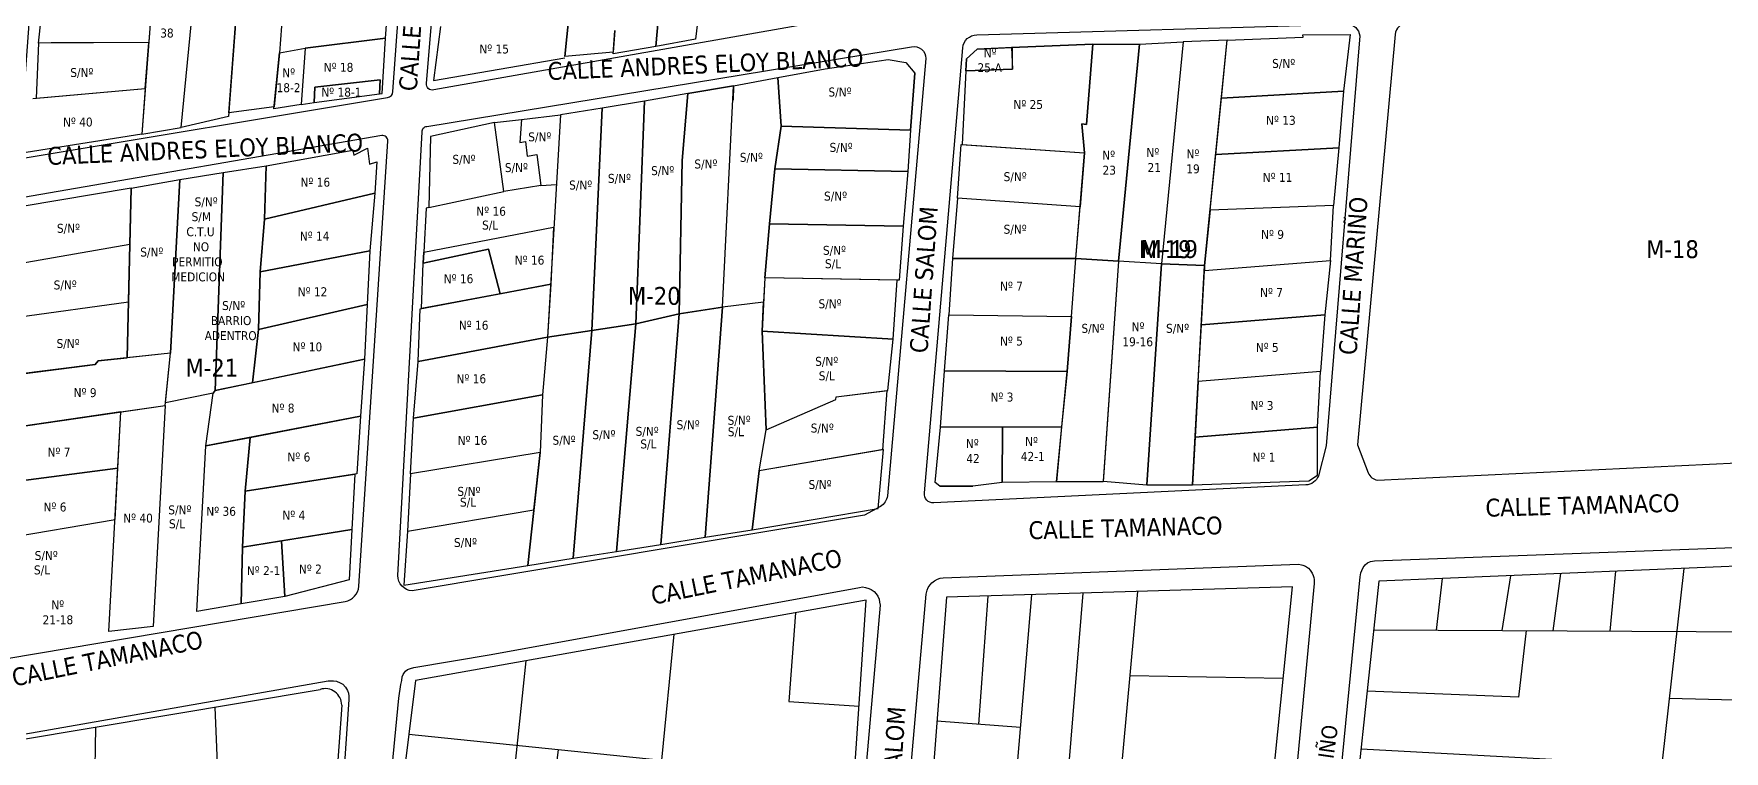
# Model space of a CAD drawing. Header units: metres. Extents: x 2 to 659295185, y -28 to 1124222152.
# Drawn here: x 659488.6 to 659867, y 1125022.6 to 1125183.2 of the extents above; entities that cross this region are included whole.
import ezdxf
from ezdxf.enums import TextEntityAlignment as Align

# ---------------------------------------------------------------- set-up
doc = ezdxf.new("R2010")
doc.units = ezdxf.units.M
doc.header["$MEASUREMENT"] = 0
for name, color, linetype in [('CALLES', 1, 'CONTINUOUS'), ('MANZANA', 30, 'CONTINUOUS'), ('Numero de manzana', 6, 'CONTINUOUS'), ('PARCELA SL', 1, 'CONTINUOUS'), ('Parcelas', 140, 'CONTINUOUS')]:
    doc.layers.add(name, color=color, linetype=linetype)
doc.styles.get("Standard").update_dxf_attribs({"font": 'tahoma.ttf'})

msp = doc.modelspace()

# ---------------------------------------------------------------- linework, layer by layer
at = {"layer": 'MANZANA', "lineweight": -2}
for p, q in [((659788.6882, 1125065.1662), (659878.304, 1125068.5555)), ((659692.1706, 1125061.407), (659771.7017, 1125064.4264)), ((659771.7017, 1125064.4264), (659772.3614, 1125064.3164)), ((659772.3614, 1125064.3164), (659772.6912, 1125064.2064)), ((659772.6912, 1125064.2064), (659773.2437, 1125063.9865)), ((659773.2437, 1125063.9865), (659773.9034, 1125063.5466)), ((659773.9034, 1125063.5466), (659774.3404, 1125063.1067)), ((659785.8433, 1125063.0467), (659786.1732, 1125063.7165)), ((659786.1732, 1125063.7165), (659786.6102, 1125064.2664)), ((659786.6102, 1125064.2664), (659787.1544, 1125064.7163)), ((659787.1544, 1125064.7163), (659787.8059, 1125065.0463)), ((659787.8059, 1125065.0463), (659788.6882, 1125065.1662)), ((659688.7815, 1125059.1875), (659689.2185, 1125059.8473)), ((659689.2185, 1125059.8473), (659689.6556, 1125060.2972)), ((659689.6556, 1125060.2972), (659690.1998, 1125060.7371)), ((659690.1998, 1125060.7371), (659690.8595, 1125061.0671)), ((659690.8595, 1125061.0671), (659691.5109, 1125061.297)), ((659691.5109, 1125061.297), (659692.1706, 1125061.407)), ((659775.2309, 1125060.1273), (659767.5953, 1124980.1235)), ((659774.3404, 1125063.1067), (659774.7857, 1125062.4468)), ((659774.7857, 1125062.4468), (659775.0001, 1125061.8969)), ((659775.0001, 1125061.8969), (659775.1155, 1125061.447)), ((659775.1155, 1125061.447), (659775.2309, 1125061.0071)), ((659775.2309, 1125061.0071), (659775.2309, 1125060.1273)), ((659777.4573, 1124979.1737), (659785.5218, 1125061.607)), ((659785.5218, 1125061.607), (659785.6289, 1125062.4968)), ((659785.6289, 1125062.4968), (659785.8433, 1125063.0467)), ((659591.0023, 1125044.2505), (659673.4442, 1125059.2274)), ((659677.5094, 1125057.2479), (659677.8393, 1125056.588)), ((659677.8393, 1125056.588), (659677.9465, 1125055.9281)), ((659677.9465, 1125055.9281), (659678.0619, 1125055.2683)), ((659682.9352, 1124995.8903), (659688.3527, 1125057.7477)), ((659688.3527, 1125057.7477), (659688.5671, 1125058.6276)), ((659688.5671, 1125058.6276), (659688.7815, 1125059.1875)), ((659678.0619, 1125055.2683), (659671.391, 1124978.4739)), ((659571.8472, 1125040.5213), (659572.2842, 1125040.8512)), ((659572.2842, 1125040.8512), (659572.9356, 1125041.0811)), ((659572.9356, 1125041.0811), (659573.7025, 1125041.3011)), ((659573.7025, 1125041.3011), (659591.0023, 1125044.2505)), ((659482.1736, 1125025.6243), (659554.5392, 1125038.3417)), ((659554.5392, 1125038.3417), (659555.1988, 1125038.3417)), ((659555.1988, 1125038.3417), (659555.7431, 1125038.3417)), ((659555.7431, 1125038.3417), (659556.4027, 1125038.2417)), ((659556.4027, 1125038.2417), (659557.1696, 1125037.9118)), ((659557.1696, 1125037.9118), (659557.8293, 1125037.5819)), ((659557.8293, 1125037.5819), (659558.3817, 1125036.922)), ((659558.3817, 1125036.922), (659558.827, 1125036.1421)), ((659570.3382, 1125034.4325), (659570.7587, 1125037.5319)), ((659570.7587, 1125037.5319), (659570.9731, 1125038.4117)), ((659570.9731, 1125038.4117), (659571.0803, 1125039.1915)), ((659571.0803, 1125039.1915), (659571.303, 1125039.7414)), ((659571.303, 1125039.7414), (659571.6246, 1125040.1813)), ((659571.6246, 1125040.1813), (659571.8472, 1125040.5213)), ((659559.1651, 1125034.1526), (659552.6756, 1124940.5616)), ((659558.827, 1125036.1421), (659559.0496, 1125035.5923)), ((659559.0496, 1125035.5923), (659559.1568, 1125034.9324)), ((659559.1568, 1125034.9324), (659559.1651, 1125034.1526)), ((659566.4627, 1124994.4806), (659570.3382, 1125034.4325))]:
    msp.add_line(p, q, dxfattribs=at)
at = {"layer": 'MANZANA', "linetype": 'Continuous'}
for points in [[(659584.7627, 1125270.357, -0.35598336), (659587.566, 1125273.8386), (659663.438, 1125288.461), (659696.6335, 1125292.6255, -0.48148088), (659699.3649, 1125289.7459), (659689.8559, 1125192.8406, -0.37373516), (659687.0414, 1125189.8023), (659578.1637, 1125170.638, -0.57122729), (659576.5411, 1125172.1197), (659584.7628, 1125270.3582)], [(659495.2559, 1125258.7242, 0.31981682), (659492.7408, 1125256.3384), (659485.4168, 1125157.0629, 0.55143064), (659487.1512, 1125155.4798), (659567.7941, 1125168.8963, 0.3794629), (659569.0057, 1125170.2629), (659576.2306, 1125269.9358, 0.53526898), (659574.2194, 1125271.7714), (659495.1157, 1125258.7011)], [(659793.3217, 1125183.0424), (659784.896, 1125091.147), (659787.3208, 1125084.8875, 0.289708), (659789.3694, 1125083.2763), (659894.6491, 1125088.3432, 0.27917281), (659897.6123, 1125091.1598), (659907.2547, 1125188.4481, 0.44570237), (659904.9768, 1125190.8175), (659796.0472, 1125185.6505, 0.36752557), (659793.3208, 1125183.032)], [(659773.342, 1125082.2076), (659690.0714, 1125078.2074, -0.48972447), (659687.9716, 1125080.3885), (659696.5628, 1125179.9987, -0.38389355), (659699.7108, 1125182.9705), (659782.6202, 1125185.3287, -0.37984608), (659785.3993, 1125182.7229), (659777.906, 1125090.92), (659776.1376, 1125084.2512, -0.32788906), (659773.3277, 1125082.2076)], [(659573.3291, 1125058.4738, -0.39070032), (659570.0956, 1125061.891), (659575.5344, 1125161.2645, -0.41860692), (659576.5758, 1125162.4249), (659685.0782, 1125180.2312, -0.5086614), (659688.2528, 1125177.6102), (659679.6776, 1125079.7139, -0.21514246), (659678.136, 1125077.349), (659674.572, 1125075.389), (659573.3291, 1125058.4738)], [(659478.084, 1125049.5198), (659481.5201, 1125043.7801, 0.28195435), (659482.6262, 1125043.3335), (659558.3184, 1125056.1093, 0.35142703), (659561.3673, 1125059.4858), (659567.8881, 1125159.1542, 0.46256636), (659566.508, 1125160.3949), (659486.3501, 1125146.5034, 0.30822016), (659484.3394, 1125144.0836), (659478.084, 1125049.5198)]]:
    msp.add_lwpolyline(points, format="xyb", dxfattribs=at)
at = {"layer": 'PARCELA SL', "lineweight": -3}
for points in [[(659645.2081, 1125171.523), (659655.1585, 1125173.4218), (659655.8733, 1125162.4848), (659654.471, 1125152.9372), (659653.2979, 1125140.6129), (659652.2395, 1125128.5593), (659651.9607, 1125123.0949), (659642.7765, 1125121.9885), (659645.2081, 1125171.523)], [(659633.0665, 1125120.5221), (659642.7765, 1125121.9885), (659645.2081, 1125171.523), (659635.0104, 1125169.8134), (659633.764, 1125154.795), (659633.0665, 1125120.5221)], [(659619.0344, 1125067.3031), (659628.9598, 1125068.8808), (659633.0665, 1125120.5221), (659623.3937, 1125118.2767), (659619.0344, 1125067.3031)], [(659628.9598, 1125068.8808), (659638.8852, 1125070.4585), (659642.7765, 1125121.9885), (659633.0665, 1125120.5221), (659628.9598, 1125068.8808)], [(659638.8852, 1125070.4585), (659649.4328, 1125072.1351), (659650.9508, 1125085.3482), (659652.5635, 1125094.5276), (659651.6279, 1125116.5749), (659651.9607, 1125123.0949), (659642.7765, 1125121.9885), (659638.8852, 1125070.4585)], [(659599.1935, 1125064.1492), (659609.3263, 1125065.7599), (659613.5094, 1125116.76), (659603.6184, 1125115.2872), (659602.4625, 1125102.3688), (659601.9552, 1125089.4087), (659599.1935, 1125064.1492)], [(659609.3263, 1125065.7599), (659619.0344, 1125067.3031), (659623.3937, 1125118.2767), (659613.5094, 1125116.76), (659609.3263, 1125065.7599)], [(659679.7814, 1125103.3149), (659680.9956, 1125114.821), (659651.6279, 1125116.5749), (659652.5635, 1125094.5276), (659668.1603, 1125101.3409), (659668.2013, 1125101.8693), (659679.7814, 1125103.3149)]]:
    msp.add_lwpolyline(points, dxfattribs=at)
at = {"layer": 'Parcelas', "lineweight": -2}
for p, q in [((659631.9417, 1125227.8301), (659627.8613, 1125180.3551)), ((659627.8613, 1125180.3551), (659631.9417, 1125227.8301)), ((659642.1565, 1125229.1519), (659636.7521, 1125181.9402)), ((659521.597, 1125162.2055), (659526.4387, 1125212.3021)), ((659521.597, 1125162.2055), (659526.4387, 1125212.3021)), ((659535.8655, 1125213.7674), (659532.2234, 1125164.6322)), ((659532.2855, 1125165.4699), (659535.8655, 1125213.7674)), ((659516.4883, 1125209.8309), (659512.8188, 1125160.7379)), ((659610.7521, 1125210.7528), (659607.5046, 1125178.0867)), ((659607.5046, 1125178.0867), (659610.7521, 1125210.7528)), ((659515.5462, 1125197.2261), (659514.3618, 1125181.3803)), ((659489.6617, 1125181.0593), (659490.9617, 1125192.6869)), ((659544.5291, 1125190.9462), (659543.6045, 1125178.9418)), ((659544.5291, 1125190.9462), (659543.6045, 1125178.9418)), ((659607.5046, 1125178.0867), (659608.7402, 1125190.5155)), ((659567.33, 1125182.2052), (659567.615, 1125186.1549)), ((659579.6673, 1125184.7964), (659578.0977, 1125172.7078)), ((659489.6617, 1125181.0593), (659489.1519, 1125168.7599)), ((659514.3498, 1125181.2207), (659489.6617, 1125181.0593)), ((659492.4908, 1125181.1292), (659489.6617, 1125181.0593)), ((659514.3498, 1125181.2207), (659492.4908, 1125181.1292)), ((659513.5784, 1125170.8995), (659514.3498, 1125181.2207)), ((659549.3687, 1125179.9403), (659567.33, 1125182.2052)), ((659549.3687, 1125179.9403), (659567.33, 1125182.2052)), ((659567.33, 1125182.2052), (659549.3687, 1125179.9403)), ((659566.6175, 1125169.7957), (659567.33, 1125182.2052)), ((659618.28, 1125178.7192), (659618.6486, 1125183.8961)), ((659618.6486, 1125183.8961), (659618.3027, 1125179.0384)), ((659636.7521, 1125181.9402), (659627.8613, 1125180.3551)), ((659707.4367, 1125180.1313), (659725.6837, 1125180.8195)), ((659725.6837, 1125180.8195), (659707.4367, 1125180.1313)), ((659725.6837, 1125180.8195), (659724.2643, 1125162.8755)), ((659724.2643, 1125162.8755), (659725.6837, 1125180.8195)), ((659724.2643, 1125162.8755), (659725.6837, 1125180.8195)), ((659725.6837, 1125180.8195), (659736.0737, 1125180.8195)), ((659725.6837, 1125180.8195), (659736.0737, 1125180.8195)), ((659731.4116, 1125132.2628), (659736.0737, 1125180.8195)), ((659736.0737, 1125180.8195), (659731.4116, 1125132.2628)), ((659736.0737, 1125180.8195), (659745.8483, 1125181.3692)), ((659736.0737, 1125180.8195), (659745.8483, 1125181.3692)), ((659745.8483, 1125181.3692), (659741.0434, 1125131.6709)), ((659745.8483, 1125181.3692), (659741.0434, 1125131.6709)), ((659755.7518, 1125181.7268), (659745.8483, 1125181.3692)), ((659750.6791, 1125131.2734), (659755.7518, 1125181.7268)), ((659754.4513, 1125168.792), (659755.7518, 1125181.7268)), ((659755.7518, 1125181.7268), (659772.7161, 1125182.4574)), ((659772.6872, 1125182.9566), (659783.2871, 1125183.0031)), ((659772.7161, 1125182.4574), (659772.6872, 1125182.9566)), ((659783.2871, 1125183.0031), (659781.737, 1125170.3477)), ((659542.3719, 1125166.362), (659543.6045, 1125178.9418)), ((659543.6045, 1125178.9418), (659542.4207, 1125166.8596)), ((659543.6045, 1125178.9418), (659549.3687, 1125179.9403)), ((659543.6045, 1125178.9418), (659549.3687, 1125179.9403)), ((659549.3687, 1125179.9403), (659548.4978, 1125167.3804)), ((659549.3687, 1125179.9403), (659548.4978, 1125167.3804)), ((659578.0977, 1125172.7078), (659607.4529, 1125177.7789)), ((659618.3027, 1125179.0384), (659607.5046, 1125178.0867)), ((659627.8613, 1125180.3551), (659618.28, 1125178.7192)), ((659665.7788, 1125175.3282), (659679.819, 1125177.4366)), ((659679.819, 1125177.4366), (659683.7845, 1125176.7601)), ((659697.4084, 1125177.5958), (659697.2709, 1125174.8493)), ((659697.2709, 1125174.8493), (659697.4084, 1125177.5958)), ((659699.7869, 1125179.7367), (659697.4084, 1125177.5958)), ((659699.7869, 1125179.7367), (659697.4084, 1125177.5958)), ((659697.4084, 1125177.5958), (659699.7869, 1125179.7367)), ((659707.674, 1125180.1403), (659699.7869, 1125179.7367)), ((659699.7869, 1125179.7367), (659707.4367, 1125180.1313)), ((659699.7869, 1125179.7367), (659707.4367, 1125180.1313)), ((659707.4367, 1125180.1313), (659707.674, 1125175.2271)), ((659707.4367, 1125180.1313), (659707.674, 1125175.2271)), ((659707.674, 1125175.2271), (659707.674, 1125180.1403)), ((659645.2081, 1125171.523), (659655.1585, 1125173.4218)), ((659655.1585, 1125173.4218), (659665.7788, 1125175.3282)), ((659655.1585, 1125173.4218), (659665.7788, 1125175.3282)), ((659655.1585, 1125173.4218), (659655.2745, 1125170.7252)), ((659655.8733, 1125162.4848), (659655.1585, 1125173.4218)), ((659683.7845, 1125176.7601), (659685.83, 1125174.3791)), ((659684.8596, 1125161.5959), (659685.83, 1125174.3791)), ((659685.83, 1125174.3791), (659684.8596, 1125161.5959)), ((659697.2709, 1125174.8493), (659696.4481, 1125158.4199)), ((659697.2709, 1125174.8493), (659707.674, 1125175.2271)), ((659707.674, 1125175.2271), (659697.2709, 1125174.8493)), ((659707.674, 1125175.2271), (659697.2709, 1125174.8493)), ((659488.4446, 1125168.6979), (659513.5784, 1125170.8995)), ((659489.1519, 1125168.7599), (659513.5784, 1125170.8995)), ((659513.5784, 1125170.8995), (659512.8188, 1125160.7379)), ((659551.5389, 1125171.2452), (659551.3993, 1125167.788)), ((659551.3993, 1125167.788), (659551.5389, 1125171.2452)), ((659551.3993, 1125167.788), (659565.983, 1125169.712)), ((659566.157, 1125172.8872), (659551.5389, 1125171.2452)), ((659551.5389, 1125171.2452), (659566.157, 1125172.8872)), ((659565.983, 1125169.712), (659566.157, 1125172.8872)), ((659566.157, 1125172.8872), (659565.983, 1125169.712)), ((659565.983, 1125169.712), (659566.6175, 1125169.7957)), ((659635.0104, 1125169.8134), (659625.3088, 1125168.1099)), ((659633.764, 1125154.795), (659635.0104, 1125169.8134)), ((659635.0104, 1125169.8134), (659645.2081, 1125171.523)), ((659645.2081, 1125171.523), (659645.1505, 1125168.3394)), ((659754.4513, 1125168.792), (659781.737, 1125170.3477)), ((659781.737, 1125170.3477), (659754.4513, 1125168.792)), ((659781.737, 1125170.3477), (659780.6854, 1125157.6411)), ((659542.4207, 1125166.8596), (659532.2855, 1125165.4699)), ((659548.4978, 1125167.3804), (659542.3719, 1125166.362)), ((659548.4978, 1125167.3804), (659551.3993, 1125167.788)), ((659615.867, 1125166.549), (659606.5435, 1125165.0076)), ((659613.5094, 1125116.76), (659615.867, 1125166.549)), ((659615.867, 1125166.549), (659613.5094, 1125116.76)), ((659625.3088, 1125168.1099), (659615.867, 1125166.549)), ((659625.3088, 1125168.1099), (659623.3937, 1125118.2767)), ((659623.3937, 1125118.2767), (659625.3088, 1125168.1099)), ((659753.1839, 1125156.1856), (659754.4513, 1125168.792)), ((659512.8188, 1125160.7379), (659521.597, 1125162.2055)), ((659532.2234, 1125164.6322), (659521.597, 1125162.2055)), ((659591.77, 1125163.316), (659577.4325, 1125160.2104)), ((659591.77, 1125163.316), (659597.7808, 1125164.0043)), ((659593.8005, 1125147.879), (659591.77, 1125163.316)), ((659593.8005, 1125147.879), (659591.77, 1125163.316)), ((659597.7808, 1125164.0043), (659597.4021, 1125158.8782)), ((659597.7808, 1125164.0043), (659606.5435, 1125165.0076)), ((659606.5435, 1125165.0076), (659603.6184, 1125115.2872)), ((659654.471, 1125152.9372), (659655.8733, 1125162.4848)), ((659655.8733, 1125162.4848), (659684.8596, 1125161.5959)), ((659684.8596, 1125161.5959), (659655.8733, 1125162.4848)), ((659724.2643, 1125162.8755), (659723.2105, 1125162.9902)), ((659723.2105, 1125162.9902), (659723.762, 1125156.5254)), ((659723.762, 1125156.5254), (659723.2105, 1125162.9902)), ((659723.2105, 1125162.9902), (659724.2643, 1125162.8755)), ((659723.762, 1125156.5254), (659723.2105, 1125162.9902)), ((659723.2105, 1125162.9902), (659724.2643, 1125162.8755)), ((659512.8188, 1125160.7379), (659486.8872, 1125156.5978)), ((659577.4325, 1125160.2104), (659577.0149, 1125144.2659)), ((659597.4021, 1125158.8782), (659598.6513, 1125159.0426)), ((659598.6513, 1125159.0426), (659599.0693, 1125155.7692)), ((659684.8596, 1125161.5959), (659684.2645, 1125152.3149)), ((659695.4045, 1125146.3453), (659696.1881, 1125158.4199)), ((659696.1881, 1125158.4199), (659723.762, 1125156.5254)), ((659696.4481, 1125158.4199), (659723.762, 1125156.5254)), ((659540.6166, 1125153.5826), (659560.0641, 1125157.1394)), ((659560.0641, 1125157.1394), (659560.2569, 1125156.026)), ((659560.2569, 1125156.026), (659563.3398, 1125157.5522)), ((659563.3398, 1125157.5522), (659563.7426, 1125153.9748)), ((659563.7426, 1125153.9748), (659565.4232, 1125154.4973)), ((659565.4266, 1125154.4976), (659564.974, 1125147.5022)), ((659599.0693, 1125155.7692), (659601.2004, 1125156.1214)), ((659601.2004, 1125156.1214), (659602.0782, 1125149.2472)), ((659633.0665, 1125120.5221), (659633.764, 1125154.795)), ((659721.8914, 1125132.8771), (659723.762, 1125156.5254)), ((659723.762, 1125156.5254), (659722.8079, 1125144.463)), ((659751.9304, 1125143.7185), (659753.1839, 1125156.1856)), ((659753.1839, 1125156.1856), (659780.6854, 1125157.6411)), ((659780.6854, 1125157.6411), (659753.1839, 1125156.1856)), ((659780.6854, 1125157.6411), (659779.5213, 1125144.7436)), ((659510.39, 1125148.6483), (659521.3073, 1125150.54)), ((659521.3073, 1125150.54), (659519.1972, 1125111.6973)), ((659519.1972, 1125111.6973), (659521.3073, 1125150.54)), ((659521.3073, 1125150.54), (659531.0225, 1125152.1538)), ((659529.1904, 1125103.2881), (659531.0225, 1125152.1538)), ((659531.0225, 1125152.1538), (659529.1904, 1125103.2881)), ((659531.0225, 1125152.1538), (659540.6166, 1125153.5826)), ((659540.6166, 1125153.5826), (659540.2348, 1125141.6587)), ((659540.2348, 1125141.6587), (659540.6166, 1125153.5826)), ((659653.2979, 1125140.6129), (659654.471, 1125152.9372)), ((659684.2645, 1125152.3149), (659654.471, 1125152.9372)), ((659654.471, 1125152.9372), (659684.2645, 1125152.3149)), ((659684.2645, 1125152.3149), (659683.1837, 1125140.1127)), ((659510.39, 1125148.6483), (659486.0425, 1125144.4898)), ((659509.5518, 1125110.6552), (659510.39, 1125148.6483)), ((659510.39, 1125148.6483), (659509.5521, 1125110.6675)), ((659510.1134, 1125136.1113), (659510.39, 1125148.6483)), ((659540.2348, 1125141.6587), (659564.974, 1125147.5022)), ((659564.974, 1125147.5022), (659540.2348, 1125141.6587)), ((659564.974, 1125147.5022), (659563.8729, 1125134.5991)), ((659577.0149, 1125144.2659), (659593.8005, 1125147.879)), ((659602.0782, 1125149.2472), (659593.8005, 1125147.879)), ((659602.0782, 1125149.2472), (659605.629, 1125149.4625)), ((659576.4186, 1125144.1375), (659575.9079, 1125134.2908)), ((659576.4186, 1125144.1375), (659575.9079, 1125134.2908)), ((659577.0149, 1125144.2659), (659576.4186, 1125144.1375)), ((659695.4045, 1125146.3453), (659694.2214, 1125132.8771)), ((659722.8079, 1125144.463), (659695.4045, 1125146.3453)), ((659722.8079, 1125144.463), (659695.4045, 1125146.3453)), ((659721.8914, 1125132.8771), (659722.8079, 1125144.463)), ((659751.9304, 1125143.7185), (659750.6791, 1125131.2734)), ((659779.5213, 1125144.7436), (659751.9304, 1125143.7185)), ((659779.5213, 1125144.7436), (659751.9304, 1125143.7185)), ((659778.8246, 1125132.4232), (659779.5213, 1125144.7436)), ((659540.2348, 1125141.6587), (659539.33, 1125129.8934)), ((659539.33, 1125129.8934), (659540.2348, 1125141.6587)), ((659575.9079, 1125134.2908), (659604.9581, 1125139.8643)), ((659575.9079, 1125134.2908), (659604.9581, 1125139.8643)), ((659604.9581, 1125139.8643), (659604.3154, 1125127.1337)), ((659652.2395, 1125128.5593), (659653.2979, 1125140.6129)), ((659683.1837, 1125140.1127), (659653.2979, 1125140.6129)), ((659653.2979, 1125140.6129), (659683.1837, 1125140.1127)), ((659683.1837, 1125140.1127), (659682.3253, 1125128.0532)), ((659485.3241, 1125131.75), (659510.1134, 1125136.1113)), ((659485.3241, 1125131.75), (659510.1134, 1125136.1113)), ((659510.1134, 1125136.1113), (659509.8271, 1125123.1345)), ((659539.33, 1125129.8934), (659563.8729, 1125134.5991)), ((659563.8729, 1125134.5991), (659539.33, 1125129.8934)), ((659563.8729, 1125134.5991), (659563.2109, 1125122.5473)), ((659575.4191, 1125121.6604), (659575.7865, 1125131.8538)), ((659590.3743, 1125134.985), (659575.7865, 1125131.8538)), ((659575.7865, 1125131.8538), (659590.3743, 1125134.985)), ((659575.9079, 1125134.2908), (659575.7865, 1125131.8538)), ((659575.7865, 1125131.8538), (659575.9079, 1125134.2908)), ((659593.0107, 1125124.9945), (659590.3743, 1125134.985)), ((659590.3743, 1125134.985), (659593.0107, 1125124.9945)), ((659694.2214, 1125132.8771), (659693.4341, 1125120.2517)), ((659694.2214, 1125132.8771), (659721.8914, 1125132.8771)), ((659694.2214, 1125132.8771), (659721.8914, 1125132.8771)), ((659721.8914, 1125132.8771), (659694.2214, 1125132.8771)), ((659720.8821, 1125119.9264), (659721.8914, 1125132.8771)), ((659720.8821, 1125119.9264), (659721.8914, 1125132.8771)), ((659721.8914, 1125132.8771), (659731.4116, 1125132.2628)), ((659731.4116, 1125132.2628), (659721.8914, 1125132.8771)), ((659731.4116, 1125132.2628), (659727.9924, 1125082.8409)), ((659731.4116, 1125132.2628), (659728.0062, 1125083.0404)), ((659741.0434, 1125131.6709), (659731.4116, 1125132.2628)), ((659741.0434, 1125131.6709), (659731.4116, 1125132.2628)), ((659741.0434, 1125131.6709), (659737.751, 1125082.2103)), ((659737.751, 1125082.2103), (659741.0434, 1125131.6709)), ((659750.6791, 1125131.2734), (659741.0434, 1125131.6709)), ((659741.0434, 1125131.6709), (659750.6791, 1125131.2734)), ((659741.0434, 1125131.6709), (659750.6791, 1125131.2734)), ((659750.6212, 1125130.2118), (659778.8246, 1125132.4232)), ((659750.6212, 1125130.2118), (659778.8246, 1125132.4232)), ((659778.8246, 1125132.4232), (659777.5886, 1125120.2659)), ((659539.33, 1125129.8934), (659538.8955, 1125117.0007)), ((659538.8955, 1125117.0007), (659539.33, 1125129.8934)), ((659652.2395, 1125128.5593), (659651.6279, 1125116.5749)), ((659682.3253, 1125128.0532), (659652.2395, 1125128.5593)), ((659681.8953, 1125128.0605), (659652.2395, 1125128.5593)), ((659680.9956, 1125114.821), (659681.8953, 1125128.0605)), ((659680.9956, 1125114.821), (659681.8953, 1125128.0605)), ((659682.3253, 1125128.0532), (659681.8953, 1125128.0605)), ((659748.001, 1125082.2103), (659750.6791, 1125131.2734)), ((659749.9573, 1125118.0499), (659750.6212, 1125130.2118)), ((659750.6791, 1125131.2734), (659750.6212, 1125130.2118)), ((659575.1431, 1125121.6132), (659604.3154, 1125127.1337)), ((659593.0107, 1125124.9945), (659575.4191, 1125121.6604)), ((659604.3154, 1125127.1337), (659593.0107, 1125124.9945)), ((659604.3154, 1125127.1337), (659603.6184, 1125115.2872)), ((659509.8271, 1125123.1345), (659484.9722, 1125119.6351)), ((659509.8271, 1125123.1345), (659484.9722, 1125119.6351)), ((659509.5518, 1125110.6552), (659509.8271, 1125123.1345)), ((659538.8955, 1125117.0007), (659563.2109, 1125122.5473)), ((659563.2109, 1125122.5473), (659538.8955, 1125117.0007)), ((659563.2109, 1125122.5473), (659562.6597, 1125110.3197)), ((659574.6261, 1125109.7845), (659575.1431, 1125121.6132)), ((659575.1431, 1125121.6132), (659575.4191, 1125121.6604)), ((659623.3937, 1125118.2767), (659633.0665, 1125120.5221)), ((659692.4539, 1125107.76), (659693.4341, 1125120.2517)), ((659693.4341, 1125120.2517), (659720.8821, 1125119.9264)), ((659693.4341, 1125120.2517), (659720.8821, 1125119.9264)), ((659693.4341, 1125120.2517), (659720.8821, 1125119.9264)), ((659749.9573, 1125118.0499), (659777.5886, 1125120.2659)), ((659777.5886, 1125120.2659), (659749.9573, 1125118.0499)), ((659777.5886, 1125120.2659), (659776.6057, 1125107.604)), ((659538.8955, 1125117.0007), (659537.5871, 1125105.0522)), ((659537.5871, 1125105.0522), (659538.8955, 1125117.0007)), ((659603.6184, 1125115.2872), (659613.5094, 1125116.76)), ((659613.5094, 1125116.76), (659623.3937, 1125118.2767)), ((659651.6279, 1125116.5749), (659680.9956, 1125114.821)), ((659719.9195, 1125107.5738), (659720.8821, 1125119.9264)), ((659720.8821, 1125119.9264), (659719.9195, 1125107.5738)), ((659749.2618, 1125105.3088), (659749.9573, 1125118.0499)), ((659574.6261, 1125109.7845), (659603.6184, 1125115.2872)), ((659603.6184, 1125115.2872), (659574.6261, 1125109.7845)), ((659603.6184, 1125115.2872), (659602.4625, 1125102.3688)), ((659679.7814, 1125103.3149), (659680.9956, 1125114.821)), ((659483.8162, 1125106.777), (659502.3882, 1125109.126)), ((659502.3882, 1125109.126), (659483.9749, 1125106.7971)), ((659503.0413, 1125109.9518), (659502.3882, 1125109.126)), ((659502.3882, 1125109.126), (659503.0413, 1125109.9518)), ((659519.1972, 1125111.6973), (659503.0413, 1125109.9518)), ((659503.0413, 1125109.9518), (659509.5518, 1125110.6552)), ((659519.1972, 1125111.6973), (659509.5518, 1125110.6552)), ((659518.0378, 1125099.9544), (659519.1972, 1125111.6973)), ((659518.0978, 1125100.5621), (659519.1972, 1125111.6973)), ((659529.1904, 1125103.2881), (659562.6597, 1125110.3197)), ((659562.6597, 1125110.3197), (659537.5871, 1125105.0522)), ((659562.6597, 1125110.3197), (659561.7301, 1125097.5635)), ((659573.6509, 1125097.1521), (659574.6261, 1125109.7845)), ((659537.5871, 1125105.0522), (659529.1904, 1125103.2881)), ((659691.5968, 1125095.1491), (659692.4539, 1125107.76)), ((659691.5968, 1125095.1491), (659692.4539, 1125107.76)), ((659692.4539, 1125107.76), (659719.9195, 1125107.5738)), ((659719.9195, 1125107.5738), (659692.4539, 1125107.76)), ((659717.5524, 1125082.8477), (659719.9195, 1125107.5738)), ((659719.9195, 1125107.5738), (659718.6367, 1125095.2102)), ((659749.2618, 1125105.3088), (659748.5832, 1125092.8773)), ((659749.2618, 1125105.3088), (659748.5832, 1125092.8773)), ((659776.6057, 1125107.604), (659749.2618, 1125105.3088)), ((659776.6057, 1125107.604), (659749.2618, 1125105.3088)), ((659775.9111, 1125095.1233), (659776.6057, 1125107.604)), ((659528.763, 1125102.7338), (659518.0978, 1125100.5621)), ((659527.1689, 1125090.941), (659528.763, 1125102.7338)), ((659528.763, 1125102.7338), (659529.1904, 1125103.2881)), ((659529.1904, 1125103.2881), (659528.763, 1125102.7338)), ((659573.6509, 1125097.1521), (659602.4625, 1125102.3688)), ((659602.4625, 1125102.3688), (659573.6509, 1125097.1521)), ((659602.4625, 1125102.3688), (659601.9552, 1125089.4087)), ((659652.5635, 1125094.5276), (659668.1603, 1125101.3409)), ((659668.1603, 1125101.3409), (659668.2013, 1125101.8693)), ((659668.2013, 1125101.8693), (659679.5829, 1125103.2901)), ((659679.5829, 1125103.2901), (659678.5549, 1125090.0399)), ((659679.5829, 1125103.2901), (659679.7814, 1125103.3149)), ((659483.2125, 1125094.9015), (659518.0378, 1125099.9544)), ((659508.1415, 1125098.5185), (659483.2125, 1125094.9015)), ((659505.4603, 1125049.4016), (659508.1415, 1125098.5185)), ((659507.4563, 1125085.9672), (659508.1415, 1125098.5185)), ((659508.1415, 1125098.5185), (659518.0378, 1125099.9544)), ((659518.0378, 1125099.9544), (659515.3362, 1125050.5282)), ((659561.7301, 1125097.5635), (659527.1689, 1125090.941)), ((659537.0295, 1125092.8305), (659561.7301, 1125097.5635)), ((659561.7301, 1125097.5635), (659560.9385, 1125084.6778)), ((659572.9356, 1125084.6325), (659573.6509, 1125097.1521)), ((659650.9508, 1125085.3482), (659652.5635, 1125094.5276)), ((659690.3924, 1125082.6982), (659691.5968, 1125095.1491)), ((659718.6367, 1125095.2102), (659691.5968, 1125095.1491)), ((659691.5968, 1125095.1491), (659705.4768, 1125095.1805)), ((659691.5968, 1125095.1491), (659705.4768, 1125095.1805)), ((659705.3628, 1125082.751), (659705.4768, 1125095.1805)), ((659705.4768, 1125095.1805), (659705.3628, 1125082.751)), ((659705.4768, 1125095.1805), (659718.6367, 1125095.2102)), ((659718.6367, 1125095.2102), (659717.5524, 1125082.8477)), ((659775.9111, 1125095.1233), (659748.5832, 1125092.8773)), ((659748.5832, 1125092.8773), (659775.9111, 1125095.1233)), ((659775.9775, 1125084.3335), (659775.9111, 1125095.1233)), ((659525.1001, 1125053.8487), (659527.1689, 1125090.941)), ((659527.1689, 1125090.941), (659537.0295, 1125092.8305)), ((659537.0295, 1125092.8305), (659535.9525, 1125080.7685)), ((659535.9525, 1125080.7685), (659537.0295, 1125092.8305)), ((659678.8309, 1125090.0869), (659650.9508, 1125085.3482)), ((659678.5549, 1125090.0399), (659650.9508, 1125085.3482)), ((659677.6277, 1125076.9318), (659678.8309, 1125090.0869)), ((659748.5832, 1125092.8773), (659748.001, 1125082.2103)), ((659601.9552, 1125089.4087), (659572.9356, 1125084.6325)), ((659601.9552, 1125089.4087), (659572.9356, 1125084.6325)), ((659599.1935, 1125064.1492), (659601.9552, 1125089.4087)), ((659600.5531, 1125076.5851), (659601.9552, 1125089.4087)), ((659507.4563, 1125085.9672), (659482.27, 1125082.6276)), ((659482.27, 1125082.6276), (659507.4563, 1125085.9672)), ((659506.8268, 1125074.4343), (659507.4563, 1125085.9672)), ((659560.9385, 1125084.6778), (659535.9525, 1125080.7685)), ((659535.9525, 1125080.7685), (659560.4742, 1125084.6052)), ((659560.4742, 1125084.6052), (659559.7982, 1125072.2236)), ((659572.9356, 1125084.6325), (659572.2561, 1125071.8105)), ((659572.9356, 1125084.6325), (659572.2561, 1125071.8105)), ((659650.9508, 1125085.3482), (659649.4328, 1125072.1351)), ((659691.4245, 1125081.9243), (659690.3924, 1125082.6982)), ((659705.3628, 1125082.751), (659698.7745, 1125081.9243)), ((659717.5524, 1125082.8477), (659705.3628, 1125082.751)), ((659727.9924, 1125082.8409), (659717.5524, 1125082.8477)), ((659728.0062, 1125083.0404), (659737.751, 1125082.2103)), ((659748.001, 1125082.2103), (659774.0251, 1125083.1177)), ((659774.0251, 1125083.1177), (659775.9775, 1125084.3335)), ((659535.3383, 1125068.2535), (659535.9525, 1125080.7685)), ((659535.9525, 1125080.7685), (659535.3383, 1125068.2535)), ((659691.4245, 1125081.9243), (659698.7745, 1125081.9243)), ((659698.7745, 1125081.9243), (659691.4245, 1125081.9243)), ((659737.751, 1125082.2103), (659748.001, 1125082.2103)), ((659572.2561, 1125071.8105), (659600.5531, 1125076.5851)), ((659649.4328, 1125072.1351), (659677.6277, 1125076.9318)), ((659649.4328, 1125072.1351), (659677.6277, 1125076.9318)), ((659481.4131, 1125070.0969), (659506.8268, 1125074.4343)), ((659559.7982, 1125072.2236), (659535.3383, 1125068.2535)), ((659544.0838, 1125069.673), (659559.7982, 1125072.2236)), ((659559.7982, 1125072.2236), (659559.2236, 1125060.9583)), ((659572.2561, 1125071.8105), (659571.4419, 1125059.7379)), ((659638.8852, 1125070.4585), (659649.4328, 1125072.1351)), ((659535.0596, 1125055.5866), (659535.3383, 1125068.2535)), ((659535.3383, 1125068.2535), (659535.0596, 1125055.5866)), ((659535.3383, 1125068.2535), (659544.0838, 1125069.673)), ((659544.0838, 1125069.673), (659544.8197, 1125057.1847)), ((659544.8197, 1125057.1847), (659544.0838, 1125069.673)), ((659628.9598, 1125068.8808), (659638.8852, 1125070.4585)), ((659571.4419, 1125059.7379), (659599.1935, 1125064.1492)), ((659599.1935, 1125064.1492), (659609.3263, 1125065.7599)), ((659559.2236, 1125060.9583), (659544.8197, 1125057.1847)), ((659544.8197, 1125057.1847), (659535.0596, 1125055.5866)), ((659673.4442, 1125059.2274), (659674.0957, 1125059.3374)), ((659674.0957, 1125059.3374), (659674.7553, 1125059.2274)), ((659674.7553, 1125059.2274), (659675.5222, 1125059.0075)), ((659675.5222, 1125059.0075), (659676.0747, 1125058.7975)), ((659676.0747, 1125058.7975), (659676.7343, 1125058.3576)), ((659676.7343, 1125058.3576), (659677.1714, 1125057.8077)), ((659677.1714, 1125057.8077), (659677.5094, 1125057.2479)), ((659535.0596, 1125055.5866), (659525.1001, 1125053.8487)), ((659515.3362, 1125050.5282), (659505.4603, 1125049.4016))]:
    msp.add_line(p, q, dxfattribs=at)
at = {"layer": 'Parcelas', "lineweight": -3}
for p, q in [((659891.629, 1125064.9091), (659789.6724, 1125060.6173)), ((659857.9498, 1125063.4914), (659845.5134, 1124952.4793)), ((659789.6724, 1125060.6173), (659779.0085, 1124959.9297)), ((659802.5478, 1125049.6572), (659803.9225, 1125061.2172)), ((659817.2657, 1125049.5885), (659819.2363, 1125061.8618)), ((659828.715, 1125049.5351), (659830.3948, 1125062.3315)), ((659841.45, 1125049.4757), (659842.7379, 1125062.8511)), ((659674.9533, 1125056.3968), (659574.0388, 1125038.4224)), ((659669.5143, 1124976.889), (659674.9533, 1125056.3968)), ((659692.9121, 1125057.0319), (659686.6879, 1124976.2954)), ((659770.3575, 1125059.3589), (659692.9121, 1125057.0319)), ((659700.1153, 1125028.6022), (659702.2104, 1125057.3113)), ((659711.9714, 1125057.6046), (659704.8397, 1124973.3795)), ((659723.4255, 1125057.9488), (659717.5466, 1124986.6678)), ((659735.6458, 1125058.3159), (659727.5998, 1124969.7234)), ((659760.7785, 1124964.3936), (659770.3575, 1125059.3589)), ((659659.1063, 1125053.5742), (659657.6227, 1125033.7329)), ((659629.1948, 1125020.5968), (659631.9712, 1125048.741)), ((659788.5185, 1125049.7226), (659890.1283, 1125049.2486)), ((659822.6781, 1125049.5633), (659820.9075, 1125034.6886)), ((659598.7726, 1125042.8278), (659593.12, 1124988.8422)), ((659574.0388, 1125038.4224), (659568.3714, 1124992.7146)), ((659733.9387, 1125039.5195), (659768.2945, 1125038.9066)), ((659484.5411, 1125024.9932), (659552.7267, 1125036.4098)), ((659657.6227, 1125033.7329), (659673.3294, 1125032.6584)), ((659820.9075, 1125034.6886), (659787.0707, 1125036.0525)), ((659854.6923, 1125034.4138), (659888.625, 1125033.5608)), ((659529.1552, 1125032.4631), (659529.9121, 1125013.8792)), ((659557.5464, 1125032.8946), (659550.9098, 1124941.4993)), ((659709.4547, 1125027.8822), (659690.7759, 1125029.3222)), ((659502.4192, 1125027.9866), (659502.1424, 1125007.5129)), ((659572.5476, 1125026.3954), (659646.0166, 1125018.8749)), ((659605.9853, 1125022.9726), (659601.6633, 1124987.5055)), ((659785.7014, 1125023.1234), (659887.0949, 1125017.5935))]:
    msp.add_line(p, q, dxfattribs=at)
msp.add_arc((659553.8403, 1125032.8749), 3.7062, 0.304817, 107.486358, dxfattribs=at)

# ---------------------------------------------------------------- texts
at = {"layer": 'CALLES', "color": 0}
for s, rotation, p in [('CALLE MIRANDA', 85.964714, (659574.3208, 1125170.2234)), ('CALLE ANDRES ELOY BLANCO', 2.51033, (659603.718, 1125172.7926)), ('CALLE ANDRES ELOY BLANCO', 2.51033, (659491.718, 1125153.7926)), ('CALLE SALOM', 85.964714, (659688.6403, 1125111.5754)), ('CALLE MARIÑO', 85.964714, (659784.6759, 1125111.1624)), ('CALLE TAMANACO', 1.51033, (659813.5937, 1125075.0597)), ('CALLE TAMANACO', 1.51033, (659711.3182, 1125070.0148)), ('CALLE TAMANACO', 11.51033, (659484.195, 1125037.0323)), ('CALLE SALOM', 85.964714, (659681.4691, 1124999.6134))]:
    msp.add_text(s, height=4, rotation=rotation, dxfattribs=at).set_placement(p)
for s, height, rotation, p in [('CALLE TAMANACO', 4, 11.51033, (659648.1235, 1125061.6293)), ('CALLE MARIÑO', 3.5, 81.900372, (659776.2213, 1125013.1425))]:
    msp.add_text(s, height=height, rotation=rotation, dxfattribs=at).set_placement(p, align=Align.MIDDLE)
at = {"layer": 'MANZANA', "linetype": 'Continuous', "insert": (659736.3908, 1125136.9792), "char_height": 4, "width": 17.510193, "attachment_point": 1}
msp.add_mtext('\\pi-100,l100,t4;{\\fArial|b0|i0|c0|p34;M-19}', dxfattribs=at)
at = {"layer": 'Numero de manzana', "lineweight": -2}
for s, p in [('M-19', (659735.9761, 1125132.9628)), ('M-18', (659849.5149, 1125132.9628)), ('M-20', (659621.632, 1125122.5049)), ('M-21', (659522.5875, 1125106.4158))]:
    msp.add_text(s, height=4, dxfattribs=at).set_placement(p)
at = {"layer": 'Parcelas', "lineweight": -2}
for s, p in [('38', (659516.932, 1125182.3499)), ('Nº 15', (659588.3525, 1125178.7766)), ('Nº', (659701.2439, 1125177.9307)), ('S/Nº', (659765.7903, 1125175.5413)), ('S/Nº', (659496.798, 1125173.5098)), ('Nº', (659544.2479, 1125173.4481)), ('Nº 18', (659553.5291, 1125174.6676)), ('25-A', (659699.8434, 1125174.5891)), ('18-2', (659542.9668, 1125170.1066)), ('Nº 18-1', (659552.9873, 1125169.1103)), ('S/Nº', (659666.4908, 1125169.145)), ('Nº 25', (659707.8918, 1125166.3469)), ('Nº 40', (659495.1649, 1125162.4226)), ('Nº 13', (659764.4461, 1125162.8006)), ('S/Nº', (659599.2968, 1125159.1106)), ('S/Nº', (659666.7389, 1125156.7508)), ('S/Nº', (659582.3253, 1125154.0714)), ('S/Nº', (659594.0599, 1125152.2302)), ('S/Nº', (659636.4742, 1125153.0325)), ('S/Nº', (659646.6451, 1125154.5198)), ('Nº', (659727.775, 1125154.9857)), ('Nº', (659737.6558, 1125155.5841)), ('21', (659737.9109, 1125152.2425)), ('Nº', (659746.6384, 1125155.2849)), ('Nº 16', (659548.3275, 1125148.9565)), ('S/Nº', (659617.1246, 1125149.81)), ('S/Nº', (659626.7994, 1125151.5452)), ('S/Nº', (659705.6946, 1125150.1955)), ('23', (659727.8371, 1125151.6442)), ('19', (659746.5872, 1125151.9434)), ('Nº 11', (659763.6927, 1125150.0338)), ('S/Nº', (659524.6225, 1125144.5647)), ('S/Nº', (659608.4421, 1125148.3226)), ('S/Nº', (659665.4985, 1125145.8438)), ('S/M', (659523.9462, 1125141.2345)), ('Nº 16', (659587.6699, 1125142.4478)), ('S/Nº', (659493.8015, 1125138.6359)), ('C.T.U', (659522.7825, 1125137.867)), ('S/L', (659588.9678, 1125139.3545)), ('S/Nº', (659705.6946, 1125138.4233)), ('Nº 9', (659763.3282, 1125137.2671)), ('S/Nº', (659512.4568, 1125133.3227)), ('NO', (659524.2477, 1125134.4982)), ('Nº 14', (659548.1699, 1125136.8983)), ('S/Nº', (659665.2505, 1125133.6974)), ('PERMITIO', (659519.5894, 1125131.1294)), ('Nº 16', (659596.268, 1125131.513)), ('S/L', (659665.7056, 1125130.7047)), ('S/Nº', (659493.073, 1125125.9578)), ('MEDICION', (659519.4128, 1125127.7606)), ('Nº 16', (659580.3746, 1125127.3474)), ('Nº 7', (659704.8907, 1125125.6907)), ('Nº 12', (659547.704, 1125124.4362)), ('Nº 7', (659763.0937, 1125124.2722)), ('S/Nº', (659530.7748, 1125121.3444)), ('S/Nº', (659664.2579, 1125121.7409)), ('ADENTRO', (659526.8771, 1125114.6068)), ('BARRIO', (659528.2489, 1125117.9756)), ('Nº 16', (659583.7617, 1125116.9333)), ('S/Nº', (659723.116, 1125116.2414)), ('Nº', (659734.3435, 1125116.5747)), ('S/Nº', (659742.0497, 1125116.2414)), ('S/Nº', (659493.716, 1125112.8456)), ('Nº 10', (659546.5549, 1125112.0927)), ('Nº 5', (659704.8832, 1125113.3969)), ('19-16', (659732.2759, 1125113.2332)), ('Nº 5', (659762.1398, 1125111.9783)), ('S/Nº', (659663.5137, 1125108.8509)), ('Nº 16', (659583.2407, 1125104.9571)), ('S/L', (659664.3204, 1125105.6193)), ('Nº 9', (659497.5499, 1125101.8482)), ('Nº 3', (659702.7613, 1125100.8584)), ('Nº 8', (659541.8507, 1125098.3851)), ('S/Nº', (659643.9171, 1125095.6545)), ('Nº 3', (659760.9643, 1125098.967)), ('S/Nº', (659613.6524, 1125092.432)), ('S/Nº', (659623.3272, 1125093.1757)), ('S/Nº', (659632.5058, 1125094.663)), ('S/L', (659643.9615, 1125093.1001)), ('S/Nº', (659662.5225, 1125093.9193)), ('Nº 7', (659491.7068, 1125088.528)), ('Nº 16', (659583.5012, 1125091.1585)), ('S/Nº', (659604.7219, 1125091.1926)), ('S/L', (659624.3857, 1125090.3616)), ('Nº', (659697.254, 1125090.4429)), ('Nº', (659710.5034, 1125090.9157)), ('Nº 6', (659545.3911, 1125087.431)), ('42', (659697.3495, 1125087.1014)), ('42-1', (659709.5396, 1125087.5742)), ('Nº 1', (659761.3939, 1125087.3824)), ('S/Nº', (659662.0263, 1125081.2772)), ('S/Nº', (659583.4429, 1125079.7432)), ('S/L', (659584.0201, 1125077.3284)), ('Nº 6', (659490.8104, 1125076.2436)), ('Nº 40', (659508.6438, 1125073.765)), ('S/Nº', (659518.737, 1125075.5992)), ('Nº 36', (659527.2419, 1125075.2755)), ('Nº 4', (659544.2679, 1125074.4163)), ('S/L', (659518.8876, 1125072.4899)), ('S/Nº', (659488.8266, 1125065.388)), ('S/Nº', (659582.6675, 1125068.2939)), ('S/L', (659488.6617, 1125062.1605)), ('Nº 2-1', (659536.3141, 1125061.9901)), ('Nº 2', (659547.9758, 1125062.3499)), ('Nº', (659492.5535, 1125054.3358)), ('21-18', (659490.5944, 1125050.9943))]:
    msp.add_text(s, height=2, dxfattribs=at).set_placement(p)

doc.saveas('drawing.dxf')
